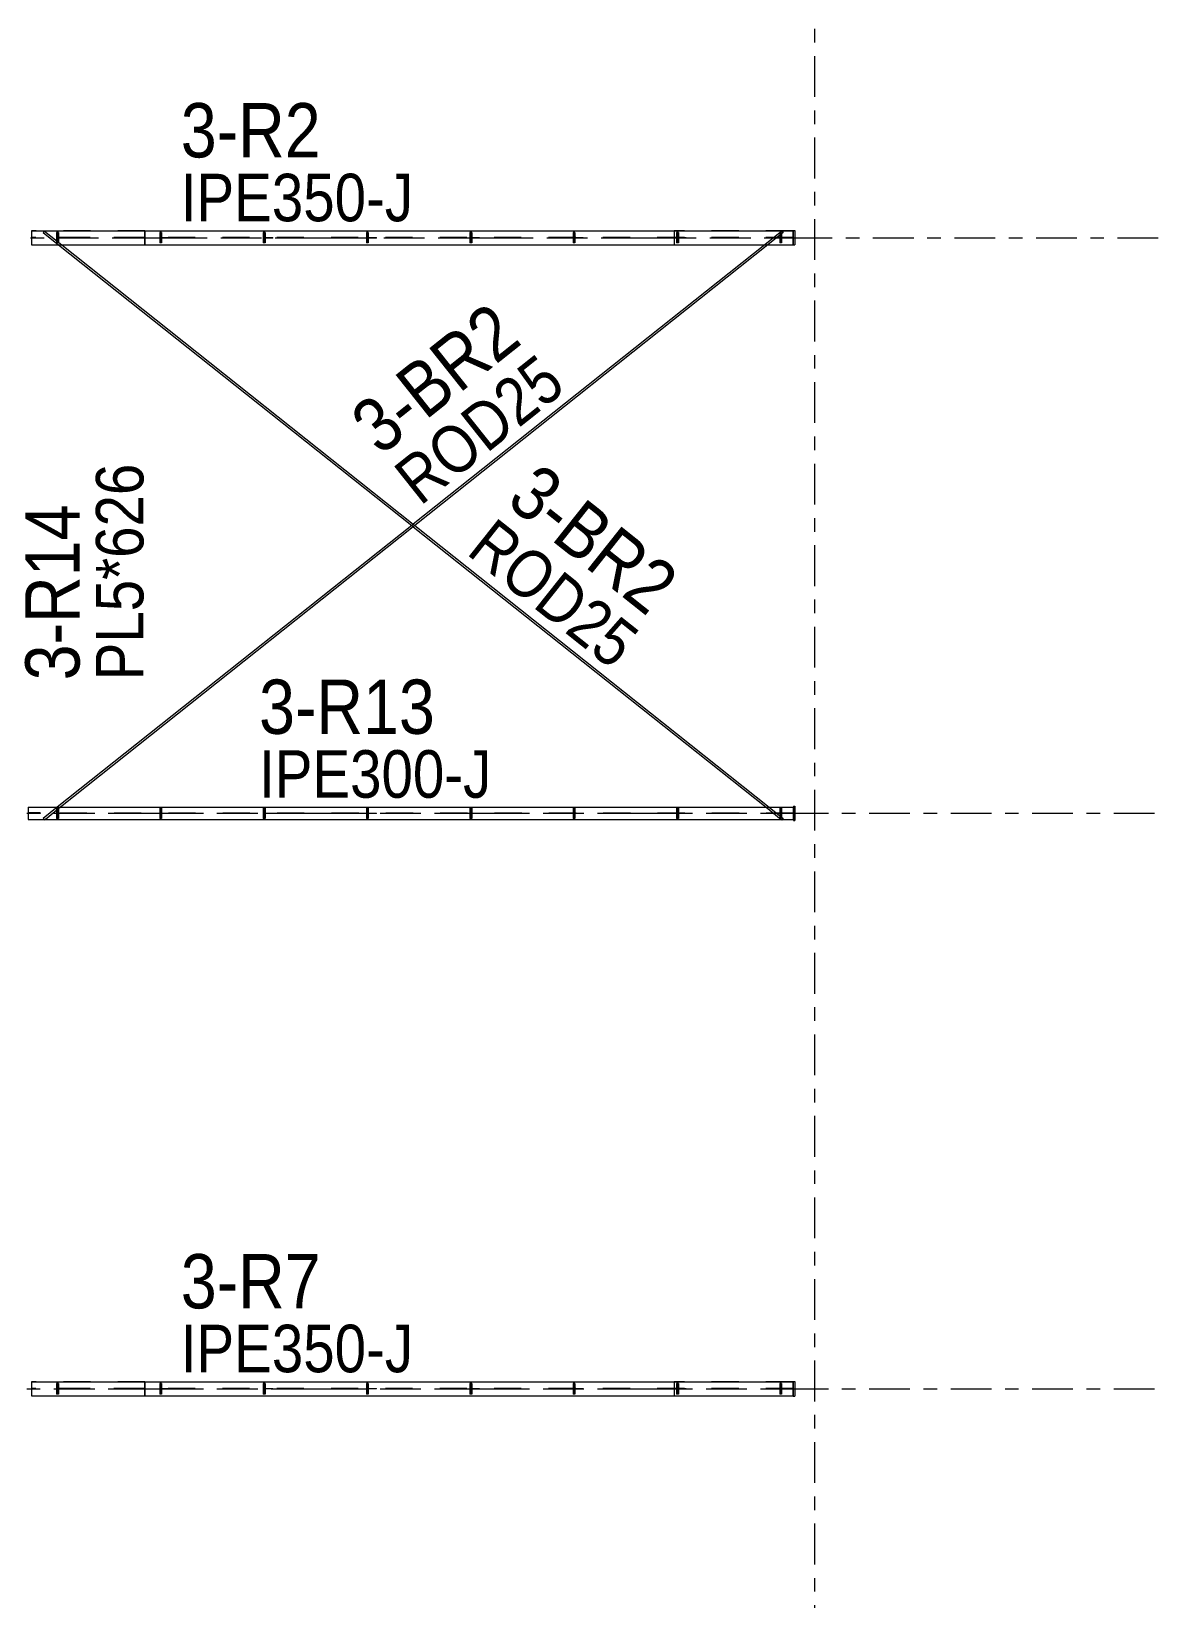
# Model space of a CAD drawing. Header units: millimetres. Extents: x -183 to 639, y -32 to 542.
# Drawn here: x 1.2 to 84.8, y 154.4 to 269.7 of the extents above; entities that cross this region are included whole.
import ezdxf

# ---------------------------------------------------------------- set-up
doc = ezdxf.new("R2010")
doc.units = ezdxf.units.MM
for name, pattern in [('XKITLINE00', [0]), ('XKITLINE02', [4, 2, -2]), ('XKITLINE03', [6, 3, -1, 1, -1])]:
    doc.linetypes.add(name, pattern=pattern)
for name, color, linetype, lineweight in [('Part', 2, 'Continuous', 0), ('PartMark', 7, 'Continuous', 0), ('S-grid', 1, 'Continuous', 0)]:
    doc.layers.add(name, color=color, linetype=linetype, lineweight=lineweight)
doc.styles.add('ARIAL', font='ARIAL.TTF')

# ---------------------------------------------------------------- blocks, each defined once
blk = doc.blocks.new('*A4')
at = {"layer": 'S-grid', "color": 1, "linetype": 'XKITLINE03', "lineweight": 0}
for p, q in [((-51.18, 254.56), (-32.92, 254.56)), ((-32.92, 254.56), (-32.9, 254.56)), ((-32.9, 254.56), (84.79, 254.56))]:
    blk.add_line(p, q, dxfattribs=at)
at = {"layer": 'S-grid', "color": 3, "style": 'ARIAL', "width": 0.85}
blk.add_text('6', height=3, dxfattribs=at).set_placement((-56.9, 253.06))
blk = doc.blocks.new('*A6')
at = {"layer": 'S-grid', "color": 1, "linetype": 'XKITLINE03', "lineweight": 0}
blk.add_line((58.82, -17.07), (58.82, 527.65), dxfattribs=at)
blk = doc.blocks.new('*A13')
at = {"layer": 'Part', "color": 7, "linetype": 'XKITLINE02', "lineweight": 0}
for p, q in [((2.04, 254.95), (2.05, 254.97)), ((2.04, 254.94), (2.04, 254.95)), ((2.05, 254.95), (2.04, 254.94)), ((2.04, 254.94), (3.16, 254.04)), ((2.05, 254.97), (2.07, 255)), ((2.07, 254.97), (2.05, 254.95)), ((2.07, 255), (2.1, 255.03)), ((2.09, 255), (2.07, 254.97)), ((2.11, 255.03), (2.09, 255)), ((2.1, 255.03), (2.12, 255.05)), ((2.12, 255.05), (2.11, 255.03)), ((2.12, 255.05), (2.13, 255.05)), ((2.13, 255.05), (2.12, 255.05)), ((2.13, 255.05), (3.4, 254.04)), ((29.15, 233.38), (29.27, 233.29)), ((29.27, 233.48), (29.38, 233.38)), ((55.23, 212.65), (56.34, 211.76)), ((55.46, 212.65), (56.49, 211.83)), ((56.47, 211.8), (56.44, 211.77)), ((56.44, 211.77), (56.44, 211.76)), ((56.46, 211.77), (56.45, 211.76)), ((56.46, 211.77), (56.48, 211.8)), ((56.48, 211.82), (56.47, 211.8)), ((56.49, 211.83), (56.48, 211.82)), ((56.48, 211.8), (56.49, 211.82)), ((56.49, 211.82), (56.49, 211.83))]:
    blk.add_line(p, q, dxfattribs=at)
at = {"layer": 'Part', "color": 2, "linetype": 'XKITLINE00', "lineweight": 0}
for p, q in [((3.16, 254.04), (29.15, 233.38)), ((3.4, 254.04), (29.27, 233.48)), ((29.27, 233.29), (55.23, 212.65)), ((29.38, 233.38), (55.46, 212.65)), ((56.34, 211.76), (56.4, 211.71)), ((56.41, 211.72), (56.4, 211.71)), ((56.4, 211.71), (56.41, 211.72)), ((56.41, 211.72), (56.43, 211.74)), ((56.42, 211.74), (56.41, 211.72)), ((56.44, 211.76), (56.42, 211.74)), ((56.45, 211.76), (56.43, 211.74))]:
    blk.add_line(p, q, dxfattribs=at)
blk = doc.blocks.new('*A14')
at = {"layer": 'Part', "color": 7, "linetype": 'XKITLINE02', "lineweight": 0}
for p, q in [((56.4, 255.05), (55.13, 254.04)), ((56.49, 254.94), (55.37, 254.04)), ((56.41, 255.05), (56.4, 255.05)), ((56.4, 255.05), (56.41, 255.05)), ((56.43, 255.03), (56.41, 255.05)), ((56.41, 255.05), (56.42, 255.03)), ((56.42, 255.03), (56.44, 255)), ((56.46, 255), (56.43, 255.03)), ((56.44, 255), (56.47, 254.97)), ((56.48, 254.97), (56.46, 255)), ((56.47, 254.97), (56.48, 254.95)), ((56.49, 254.95), (56.48, 254.97)), ((56.48, 254.95), (56.49, 254.94)), ((56.49, 254.94), (56.49, 254.95)), ((29.27, 233.48), (29.15, 233.38)), ((29.38, 233.38), (29.27, 233.29)), ((3.07, 212.65), (2.04, 211.83)), ((3.31, 212.65), (2.2, 211.76)), ((2.04, 211.82), (2.04, 211.83)), ((2.04, 211.83), (2.05, 211.82)), ((2.05, 211.8), (2.04, 211.82)), ((2.05, 211.82), (2.07, 211.8)), ((2.07, 211.77), (2.05, 211.8)), ((2.07, 211.8), (2.09, 211.77)), ((2.07, 211.77), (2.08, 211.76)), ((2.09, 211.77), (2.11, 211.74)), ((2.11, 211.74), (2.12, 211.72)), ((2.12, 211.72), (2.13, 211.71))]:
    blk.add_line(p, q, dxfattribs=at)
at = {"layer": 'Part', "color": 2, "linetype": 'XKITLINE00', "lineweight": 0}
for p, q in [((55.13, 254.04), (29.27, 233.48)), ((55.37, 254.04), (29.38, 233.38)), ((29.15, 233.38), (3.07, 212.65)), ((29.27, 233.29), (3.31, 212.65)), ((2.08, 211.76), (2.1, 211.74)), ((2.12, 211.72), (2.1, 211.74)), ((2.13, 211.71), (2.12, 211.72)), ((2.2, 211.76), (2.13, 211.71))]:
    blk.add_line(p, q, dxfattribs=at)
blk = doc.blocks.new('*A67')
at = {"layer": 'S-grid', "color": 1, "linetype": 'XKITLINE03', "lineweight": 0}
blk.add_line((-51.18, 212.21), (84.79, 212.21), dxfattribs=at)
at = {"layer": 'S-grid', "color": 3, "style": 'ARIAL', "width": 0.85}
blk.add_text('7', height=3, dxfattribs=at).set_placement((-56.9, 210.71))
blk = doc.blocks.new('*A68')
at = {"layer": 'S-grid', "color": 1, "linetype": 'XKITLINE03', "lineweight": 0}
blk.add_line((-51.18, 169.85), (84.79, 169.85), dxfattribs=at)
at = {"layer": 'S-grid', "color": 3, "style": 'ARIAL', "width": 0.85}
blk.add_text('8', height=3, dxfattribs=at).set_placement((-56.9, 168.35))
blk = doc.blocks.new('*A83')
at = {"layer": 'Part', "color": 7, "linetype": 'XKITLINE02', "lineweight": 0}
for p, q in [((1.16, 170.37), (1.16, 169.34)), ((9.52, 170.37), (1.16, 170.37)), ((9.5, 169.87), (1.16, 169.87)), ((9.5, 169.83), (1.16, 169.83)), ((1.24, 169.83), (1.24, 169.87)), ((9.5, 170.37), (9.5, 169.34)), ((9.52, 169.34), (9.52, 170.37)), ((1.16, 169.34), (9.52, 169.34))]:
    blk.add_line(p, q, dxfattribs=at)
blk = doc.blocks.new('*A88')
at = {"layer": 'Part', "color": 2, "linetype": 'XKITLINE00', "lineweight": 0}
for p, q in [((18.36, 170.24), (18.22, 170.24)), ((18.22, 170.24), (18.22, 169.47)), ((18.25, 169.47), (18.25, 170.24)), ((18.36, 170.24), (18.36, 169.87)), ((18.36, 169.84), (18.36, 169.47)), ((18.36, 169.47), (18.22, 169.47))]:
    blk.add_line(p, q, dxfattribs=at)
at = {"layer": 'Part', "color": 7, "linetype": 'XKITLINE02', "lineweight": 0}
for p, q in [((18.33, 169.47), (18.33, 170.24)), ((18.36, 169.87), (18.36, 169.84))]:
    blk.add_line(p, q, dxfattribs=at)
blk = doc.blocks.new('*A89')
at = {"layer": 'Part', "color": 2, "linetype": 'XKITLINE00', "lineweight": 0}
for p, q in [((10.75, 170.24), (10.61, 170.24)), ((10.61, 170.24), (10.61, 169.47)), ((10.64, 169.47), (10.64, 170.24)), ((10.75, 170.24), (10.75, 169.87)), ((10.75, 169.84), (10.75, 169.47)), ((10.75, 169.47), (10.61, 169.47))]:
    blk.add_line(p, q, dxfattribs=at)
at = {"layer": 'Part', "color": 7, "linetype": 'XKITLINE02', "lineweight": 0}
for p, q in [((10.72, 169.47), (10.72, 170.24)), ((10.75, 169.87), (10.75, 169.84))]:
    blk.add_line(p, q, dxfattribs=at)
blk = doc.blocks.new('*A90')
at = {"layer": 'Part', "color": 2, "linetype": 'XKITLINE00', "lineweight": 0}
for p, q in [((10.69, 169.84), (10.69, 169.87)), ((10.69, 169.87), (11.34, 169.87)), ((11.34, 169.84), (10.69, 169.84)), ((11.34, 169.84), (11.34, 169.87))]:
    blk.add_line(p, q, dxfattribs=at)
at = {"layer": 'Part', "color": 7, "linetype": 'XKITLINE02', "lineweight": 0}
blk.add_line((10.75, 169.84), (10.75, 169.87), dxfattribs=at)
blk = doc.blocks.new('*A91')
at = {"layer": 'Part', "color": 2, "linetype": 'XKITLINE00', "lineweight": 0}
for p, q in [((18.3, 169.84), (18.3, 169.87)), ((18.3, 169.87), (18.94, 169.87)), ((18.94, 169.84), (18.3, 169.84)), ((18.94, 169.84), (18.94, 169.87))]:
    blk.add_line(p, q, dxfattribs=at)
at = {"layer": 'Part', "color": 7, "linetype": 'XKITLINE02', "lineweight": 0}
blk.add_line((18.36, 169.84), (18.36, 169.87), dxfattribs=at)
blk = doc.blocks.new('*A92')
at = {"layer": 'Part', "color": 2, "linetype": 'XKITLINE00', "lineweight": 0}
for p, q in [((3.15, 170.24), (3.01, 170.24)), ((3.01, 170.24), (3.01, 169.47)), ((3.04, 169.47), (3.04, 170.24)), ((3.15, 170.24), (3.15, 169.87)), ((3.15, 169.84), (3.15, 169.47)), ((3.15, 169.47), (3.01, 169.47))]:
    blk.add_line(p, q, dxfattribs=at)
at = {"layer": 'Part', "color": 7, "linetype": 'XKITLINE02', "lineweight": 0}
for p, q in [((3.12, 169.47), (3.12, 170.24)), ((3.15, 169.87), (3.15, 169.84))]:
    blk.add_line(p, q, dxfattribs=at)
blk = doc.blocks.new('*A93')
at = {"layer": 'Part', "color": 2, "linetype": 'XKITLINE00', "lineweight": 0}
for p, q in [((3.09, 169.84), (3.09, 169.87)), ((3.09, 169.87), (3.73, 169.87)), ((3.73, 169.84), (3.09, 169.84)), ((3.73, 169.84), (3.73, 169.87))]:
    blk.add_line(p, q, dxfattribs=at)
at = {"layer": 'Part', "color": 7, "linetype": 'XKITLINE02', "lineweight": 0}
blk.add_line((3.15, 169.84), (3.15, 169.87), dxfattribs=at)
blk = doc.blocks.new('*A94')
at = {"layer": 'Part', "color": 2, "linetype": 'XKITLINE00', "lineweight": 0}
for p, q in [((41.17, 170.24), (41.03, 170.24)), ((41.03, 170.24), (41.03, 169.47)), ((41.06, 169.47), (41.06, 170.24)), ((41.17, 170.24), (41.17, 169.87)), ((41.17, 169.84), (41.17, 169.47)), ((41.17, 169.47), (41.03, 169.47))]:
    blk.add_line(p, q, dxfattribs=at)
at = {"layer": 'Part', "color": 7, "linetype": 'XKITLINE02', "lineweight": 0}
for p, q in [((41.14, 169.47), (41.14, 170.24)), ((41.17, 169.87), (41.17, 169.84))]:
    blk.add_line(p, q, dxfattribs=at)
blk = doc.blocks.new('*A95')
at = {"layer": 'Part', "color": 2, "linetype": 'XKITLINE00', "lineweight": 0}
for p, q in [((41.11, 169.84), (41.11, 169.87)), ((41.11, 169.87), (41.76, 169.87)), ((41.76, 169.84), (41.11, 169.84)), ((41.76, 169.84), (41.76, 169.87))]:
    blk.add_line(p, q, dxfattribs=at)
at = {"layer": 'Part', "color": 7, "linetype": 'XKITLINE02', "lineweight": 0}
blk.add_line((41.17, 169.84), (41.17, 169.87), dxfattribs=at)
blk = doc.blocks.new('*A96')
at = {"layer": 'Part', "color": 2, "linetype": 'XKITLINE00', "lineweight": 0}
for p, q in [((25.96, 170.24), (25.82, 170.24)), ((25.82, 170.24), (25.82, 169.47)), ((25.85, 169.47), (25.85, 170.24)), ((25.96, 170.24), (25.96, 169.87)), ((25.96, 169.84), (25.96, 169.47)), ((25.96, 169.47), (25.82, 169.47))]:
    blk.add_line(p, q, dxfattribs=at)
at = {"layer": 'Part', "color": 7, "linetype": 'XKITLINE02', "lineweight": 0}
for p, q in [((25.93, 169.47), (25.93, 170.24)), ((25.96, 169.87), (25.96, 169.84))]:
    blk.add_line(p, q, dxfattribs=at)
blk = doc.blocks.new('*A97')
at = {"layer": 'Part', "color": 2, "linetype": 'XKITLINE00', "lineweight": 0}
for p, q in [((25.9, 169.84), (25.9, 169.87)), ((25.9, 169.87), (26.55, 169.87)), ((26.55, 169.84), (25.9, 169.84)), ((26.55, 169.84), (26.55, 169.87))]:
    blk.add_line(p, q, dxfattribs=at)
at = {"layer": 'Part', "color": 7, "linetype": 'XKITLINE02', "lineweight": 0}
blk.add_line((25.96, 169.84), (25.96, 169.87), dxfattribs=at)
blk = doc.blocks.new('*A98')
at = {"layer": 'Part', "color": 2, "linetype": 'XKITLINE00', "lineweight": 0}
for p, q in [((33.57, 170.24), (33.43, 170.24)), ((33.43, 170.24), (33.43, 169.47)), ((33.46, 169.47), (33.46, 170.24)), ((33.57, 170.24), (33.57, 169.87)), ((33.57, 169.84), (33.57, 169.47)), ((33.57, 169.47), (33.43, 169.47))]:
    blk.add_line(p, q, dxfattribs=at)
at = {"layer": 'Part', "color": 7, "linetype": 'XKITLINE02', "lineweight": 0}
for p, q in [((33.54, 169.47), (33.54, 170.24)), ((33.57, 169.87), (33.57, 169.84))]:
    blk.add_line(p, q, dxfattribs=at)
blk = doc.blocks.new('*A99')
at = {"layer": 'Part', "color": 2, "linetype": 'XKITLINE00', "lineweight": 0}
for p, q in [((33.51, 169.84), (33.51, 169.87)), ((33.51, 169.87), (34.15, 169.87)), ((34.15, 169.84), (33.51, 169.84)), ((34.15, 169.84), (34.15, 169.87))]:
    blk.add_line(p, q, dxfattribs=at)
at = {"layer": 'Part', "color": 7, "linetype": 'XKITLINE02', "lineweight": 0}
blk.add_line((33.57, 169.84), (33.57, 169.87), dxfattribs=at)
blk = doc.blocks.new('*A100')
at = {"layer": 'Part', "color": 2, "linetype": 'XKITLINE00', "lineweight": 0}
for p, q in [((56.38, 170.24), (56.24, 170.24)), ((56.24, 170.24), (56.24, 169.47)), ((56.27, 169.47), (56.27, 170.24)), ((56.38, 170.24), (56.38, 169.87)), ((56.38, 169.84), (56.38, 169.47)), ((56.38, 169.47), (56.24, 169.47))]:
    blk.add_line(p, q, dxfattribs=at)
at = {"layer": 'Part', "color": 7, "linetype": 'XKITLINE02', "lineweight": 0}
for p, q in [((56.35, 169.47), (56.35, 170.24)), ((56.38, 169.87), (56.38, 169.84))]:
    blk.add_line(p, q, dxfattribs=at)
blk = doc.blocks.new('*A101')
at = {"layer": 'Part', "color": 2, "linetype": 'XKITLINE00', "lineweight": 0}
for p, q in [((56.32, 169.84), (56.32, 169.87)), ((56.32, 169.87), (56.97, 169.87)), ((56.97, 169.84), (56.32, 169.84)), ((56.97, 169.84), (56.97, 169.87))]:
    blk.add_line(p, q, dxfattribs=at)
at = {"layer": 'Part', "color": 7, "linetype": 'XKITLINE02', "lineweight": 0}
blk.add_line((56.38, 169.84), (56.38, 169.87), dxfattribs=at)
blk = doc.blocks.new('*A102')
at = {"layer": 'Part', "color": 2, "linetype": 'XKITLINE00', "lineweight": 0}
for p, q in [((48.78, 170.24), (48.64, 170.24)), ((48.64, 170.24), (48.64, 169.47)), ((48.67, 169.47), (48.67, 170.24)), ((48.78, 170.24), (48.78, 169.87)), ((48.78, 169.84), (48.78, 169.47)), ((48.78, 169.47), (48.64, 169.47))]:
    blk.add_line(p, q, dxfattribs=at)
at = {"layer": 'Part', "color": 7, "linetype": 'XKITLINE02', "lineweight": 0}
for p, q in [((48.75, 169.47), (48.75, 170.24)), ((48.78, 169.87), (48.78, 169.84))]:
    blk.add_line(p, q, dxfattribs=at)
blk = doc.blocks.new('*A103')
at = {"layer": 'Part', "color": 2, "linetype": 'XKITLINE00', "lineweight": 0}
for p, q in [((48.72, 169.84), (48.72, 169.87)), ((48.72, 169.87), (49.36, 169.87)), ((49.36, 169.84), (48.72, 169.84)), ((49.36, 169.84), (49.36, 169.87))]:
    blk.add_line(p, q, dxfattribs=at)
at = {"layer": 'Part', "color": 7, "linetype": 'XKITLINE02', "lineweight": 0}
blk.add_line((48.78, 169.84), (48.78, 169.87), dxfattribs=at)
blk = doc.blocks.new('*A104')
at = {"layer": 'Part', "color": 7, "linetype": 'XKITLINE02', "lineweight": 0}
for p, q in [((57.22, 170.37), (48.46, 170.37)), ((48.46, 170.37), (48.46, 169.34)), ((48.47, 170.37), (48.47, 169.34)), ((57.22, 169.87), (48.47, 169.87)), ((57.22, 169.83), (48.47, 169.83)), ((57.14, 169.83), (57.14, 169.87)), ((57.22, 169.34), (57.22, 170.37)), ((48.46, 169.34), (57.22, 169.34))]:
    blk.add_line(p, q, dxfattribs=at)
blk = doc.blocks.new('*A105')
at = {"layer": 'Part', "color": 2, "linetype": 'XKITLINE00', "lineweight": 0}
for p, q in [((57.22, 170.38), (57.22, 169.32)), ((57.22, 170.38), (57.34, 170.38)), ((57.34, 170.38), (57.34, 169.32)), ((57.22, 169.32), (57.34, 169.32))]:
    blk.add_line(p, q, dxfattribs=at)
blk = doc.blocks.new('*A106')
at = {"layer": 'Part', "color": 2, "linetype": 'XKITLINE00', "lineweight": 0}
for p, q in [((0.92, 212.65), (57.25, 212.65)), ((0.92, 211.76), (57.25, 211.76))]:
    blk.add_line(p, q, dxfattribs=at)
at = {"layer": 'Part', "color": 7, "linetype": 'XKITLINE02', "lineweight": 0}
for p, q in [((0.92, 212.65), (0.92, 211.76)), ((57.25, 212.22), (0.92, 212.22)), ((57.25, 211.76), (57.25, 212.65)), ((57.25, 212.19), (0.92, 212.19))]:
    blk.add_line(p, q, dxfattribs=at)
blk = doc.blocks.new('*A111')
at = {"layer": 'Part', "color": 7, "linetype": 'XKITLINE02', "lineweight": 0}
for p, q in [((0.92, 212.18), (0.92, 212.23)), ((0.92, 212.23), (1.76, 212.23)), ((1.01, 212.18), (1.01, 212.23)), ((1.04, 212.18), (1.04, 212.23)), ((1.74, 212.23), (1.74, 212.18)), ((1.76, 212.18), (1.76, 212.23)), ((1.76, 212.18), (0.92, 212.18))]:
    blk.add_line(p, q, dxfattribs=at)
blk = doc.blocks.new('*A114')
at = {"layer": 'Part', "color": 2, "linetype": 'XKITLINE00', "lineweight": 0}
for p, q in [((0.92, 212.18), (0.92, 212.23)), ((1.8, 212.23), (0.92, 212.23)), ((0.99, 212.23), (0.99, 212.18)), ((1.8, 212.23), (1.8, 212.23)), ((1.8, 212.23), (1.8, 212.18)), ((1.8, 212.18), (1.8, 212.23)), ((1.8, 212.18), (0.92, 212.18)), ((1.8, 212.18), (1.8, 212.18))]:
    blk.add_line(p, q, dxfattribs=at)
at = {"layer": 'Part', "color": 7, "linetype": 'XKITLINE02', "lineweight": 0}
blk.add_line((1.01, 212.18), (1.01, 212.23), dxfattribs=at)
blk = doc.blocks.new('*A116')
at = {"layer": 'Part', "color": 2, "linetype": 'XKITLINE00', "lineweight": 0}
for p, q in [((18.3, 212.19), (18.3, 212.22)), ((18.3, 212.22), (18.94, 212.22)), ((18.94, 212.19), (18.3, 212.19)), ((18.94, 212.19), (18.94, 212.22))]:
    blk.add_line(p, q, dxfattribs=at)
at = {"layer": 'Part', "color": 7, "linetype": 'XKITLINE02', "lineweight": 0}
blk.add_line((18.36, 212.19), (18.36, 212.22), dxfattribs=at)
blk = doc.blocks.new('*A117')
at = {"layer": 'Part', "color": 2, "linetype": 'XKITLINE00', "lineweight": 0}
for p, q in [((10.69, 212.19), (10.69, 212.22)), ((10.69, 212.22), (11.34, 212.22)), ((11.34, 212.19), (10.69, 212.19)), ((11.34, 212.19), (11.34, 212.22))]:
    blk.add_line(p, q, dxfattribs=at)
at = {"layer": 'Part', "color": 7, "linetype": 'XKITLINE02', "lineweight": 0}
blk.add_line((10.75, 212.19), (10.75, 212.22), dxfattribs=at)
blk = doc.blocks.new('*A118')
at = {"layer": 'Part', "color": 2, "linetype": 'XKITLINE00', "lineweight": 0}
for p, q in [((18.36, 212.59), (18.22, 212.59)), ((18.22, 212.59), (18.22, 211.82)), ((18.25, 211.82), (18.25, 212.59)), ((18.36, 212.59), (18.36, 212.22)), ((18.36, 211.82), (18.22, 211.82)), ((18.36, 212.19), (18.36, 211.82))]:
    blk.add_line(p, q, dxfattribs=at)
at = {"layer": 'Part', "color": 7, "linetype": 'XKITLINE02', "lineweight": 0}
for p, q in [((18.33, 211.82), (18.33, 212.59)), ((18.36, 212.22), (18.36, 212.19))]:
    blk.add_line(p, q, dxfattribs=at)
blk = doc.blocks.new('*A119')
at = {"layer": 'Part', "color": 2, "linetype": 'XKITLINE00', "lineweight": 0}
for p, q in [((10.75, 212.59), (10.61, 212.59)), ((10.61, 212.59), (10.61, 211.82)), ((10.64, 211.82), (10.64, 212.59)), ((10.75, 212.59), (10.75, 212.22)), ((10.75, 211.82), (10.61, 211.82)), ((10.75, 212.19), (10.75, 211.82))]:
    blk.add_line(p, q, dxfattribs=at)
at = {"layer": 'Part', "color": 7, "linetype": 'XKITLINE02', "lineweight": 0}
for p, q in [((10.72, 211.82), (10.72, 212.59)), ((10.75, 212.22), (10.75, 212.19))]:
    blk.add_line(p, q, dxfattribs=at)
blk = doc.blocks.new('*A120')
at = {"layer": 'Part', "color": 2, "linetype": 'XKITLINE00', "lineweight": 0}
for p, q in [((3.15, 212.59), (3.01, 212.59)), ((3.01, 212.59), (3.01, 211.82)), ((3.04, 211.82), (3.04, 212.59)), ((3.15, 212.59), (3.15, 212.22)), ((3.15, 211.82), (3.01, 211.82)), ((3.15, 212.19), (3.15, 211.82))]:
    blk.add_line(p, q, dxfattribs=at)
at = {"layer": 'Part', "color": 7, "linetype": 'XKITLINE02', "lineweight": 0}
for p, q in [((3.12, 211.82), (3.12, 212.59)), ((3.15, 212.22), (3.15, 212.19))]:
    blk.add_line(p, q, dxfattribs=at)
blk = doc.blocks.new('*A121')
at = {"layer": 'Part', "color": 2, "linetype": 'XKITLINE00', "lineweight": 0}
for p, q in [((3.09, 212.19), (3.09, 212.22)), ((3.09, 212.22), (3.73, 212.22)), ((3.73, 212.19), (3.09, 212.19)), ((3.73, 212.19), (3.73, 212.22))]:
    blk.add_line(p, q, dxfattribs=at)
at = {"layer": 'Part', "color": 7, "linetype": 'XKITLINE02', "lineweight": 0}
blk.add_line((3.15, 212.19), (3.15, 212.22), dxfattribs=at)
blk = doc.blocks.new('*A122')
at = {"layer": 'Part', "color": 2, "linetype": 'XKITLINE00', "lineweight": 0}
for p, q in [((41.17, 212.59), (41.03, 212.59)), ((41.03, 212.59), (41.03, 211.82)), ((41.06, 211.82), (41.06, 212.59)), ((41.17, 212.59), (41.17, 212.22)), ((41.17, 211.82), (41.03, 211.82)), ((41.17, 212.19), (41.17, 211.82))]:
    blk.add_line(p, q, dxfattribs=at)
at = {"layer": 'Part', "color": 7, "linetype": 'XKITLINE02', "lineweight": 0}
for p, q in [((41.14, 211.82), (41.14, 212.59)), ((41.17, 212.22), (41.17, 212.19))]:
    blk.add_line(p, q, dxfattribs=at)
blk = doc.blocks.new('*A123')
at = {"layer": 'Part', "color": 2, "linetype": 'XKITLINE00', "lineweight": 0}
for p, q in [((41.11, 212.19), (41.11, 212.22)), ((41.11, 212.22), (41.76, 212.22)), ((41.76, 212.19), (41.11, 212.19)), ((41.76, 212.19), (41.76, 212.22))]:
    blk.add_line(p, q, dxfattribs=at)
at = {"layer": 'Part', "color": 7, "linetype": 'XKITLINE02', "lineweight": 0}
blk.add_line((41.17, 212.19), (41.17, 212.22), dxfattribs=at)
blk = doc.blocks.new('*A124')
at = {"layer": 'Part', "color": 2, "linetype": 'XKITLINE00', "lineweight": 0}
for p, q in [((25.96, 212.59), (25.82, 212.59)), ((25.82, 212.59), (25.82, 211.82)), ((25.85, 211.82), (25.85, 212.59)), ((25.96, 212.59), (25.96, 212.22)), ((25.96, 211.82), (25.82, 211.82)), ((25.96, 212.19), (25.96, 211.82))]:
    blk.add_line(p, q, dxfattribs=at)
at = {"layer": 'Part', "color": 7, "linetype": 'XKITLINE02', "lineweight": 0}
for p, q in [((25.93, 211.82), (25.93, 212.59)), ((25.96, 212.22), (25.96, 212.19))]:
    blk.add_line(p, q, dxfattribs=at)
blk = doc.blocks.new('*A125')
at = {"layer": 'Part', "color": 2, "linetype": 'XKITLINE00', "lineweight": 0}
for p, q in [((25.9, 212.19), (25.9, 212.22)), ((25.9, 212.22), (26.55, 212.22)), ((26.55, 212.19), (25.9, 212.19)), ((26.55, 212.19), (26.55, 212.22))]:
    blk.add_line(p, q, dxfattribs=at)
at = {"layer": 'Part', "color": 7, "linetype": 'XKITLINE02', "lineweight": 0}
blk.add_line((25.96, 212.19), (25.96, 212.22), dxfattribs=at)
blk = doc.blocks.new('*A126')
at = {"layer": 'Part', "color": 2, "linetype": 'XKITLINE00', "lineweight": 0}
for p, q in [((33.57, 212.59), (33.43, 212.59)), ((33.43, 212.59), (33.43, 211.82)), ((33.46, 211.82), (33.46, 212.59)), ((33.57, 212.59), (33.57, 212.22)), ((33.57, 211.82), (33.43, 211.82)), ((33.57, 212.19), (33.57, 211.82))]:
    blk.add_line(p, q, dxfattribs=at)
at = {"layer": 'Part', "color": 7, "linetype": 'XKITLINE02', "lineweight": 0}
for p, q in [((33.54, 211.82), (33.54, 212.59)), ((33.57, 212.22), (33.57, 212.19))]:
    blk.add_line(p, q, dxfattribs=at)
blk = doc.blocks.new('*A127')
at = {"layer": 'Part', "color": 2, "linetype": 'XKITLINE00', "lineweight": 0}
for p, q in [((33.51, 212.19), (33.51, 212.22)), ((33.51, 212.22), (34.15, 212.22)), ((34.15, 212.19), (33.51, 212.19)), ((34.15, 212.19), (34.15, 212.22))]:
    blk.add_line(p, q, dxfattribs=at)
at = {"layer": 'Part', "color": 7, "linetype": 'XKITLINE02', "lineweight": 0}
blk.add_line((33.57, 212.19), (33.57, 212.22), dxfattribs=at)
blk = doc.blocks.new('*A128')
at = {"layer": 'Part', "color": 2, "linetype": 'XKITLINE00', "lineweight": 0}
for p, q in [((57.25, 212.74), (57.25, 211.68)), ((57.25, 212.74), (57.34, 212.74)), ((57.34, 212.74), (57.34, 211.68)), ((57.25, 211.68), (57.34, 211.68))]:
    blk.add_line(p, q, dxfattribs=at)
blk = doc.blocks.new('*A129')
at = {"layer": 'Part', "color": 2, "linetype": 'XKITLINE00', "lineweight": 0}
for p, q in [((48.72, 212.19), (48.72, 212.22)), ((48.72, 212.22), (49.36, 212.22)), ((49.36, 212.19), (48.72, 212.19)), ((49.36, 212.19), (49.36, 212.22))]:
    blk.add_line(p, q, dxfattribs=at)
at = {"layer": 'Part', "color": 7, "linetype": 'XKITLINE02', "lineweight": 0}
blk.add_line((48.78, 212.19), (48.78, 212.22), dxfattribs=at)
blk = doc.blocks.new('*A130')
at = {"layer": 'Part', "color": 2, "linetype": 'XKITLINE00', "lineweight": 0}
for p, q in [((48.78, 212.59), (48.64, 212.59)), ((48.64, 212.59), (48.64, 211.82)), ((48.67, 211.82), (48.67, 212.59)), ((48.78, 212.59), (48.78, 212.22)), ((48.78, 211.82), (48.64, 211.82)), ((48.78, 212.19), (48.78, 211.82))]:
    blk.add_line(p, q, dxfattribs=at)
at = {"layer": 'Part', "color": 7, "linetype": 'XKITLINE02', "lineweight": 0}
for p, q in [((48.75, 211.82), (48.75, 212.59)), ((48.78, 212.22), (48.78, 212.19))]:
    blk.add_line(p, q, dxfattribs=at)
blk = doc.blocks.new('*A131')
at = {"layer": 'Part', "color": 2, "linetype": 'XKITLINE00', "lineweight": 0}
for p, q in [((56.32, 212.19), (56.32, 212.22)), ((56.32, 212.22), (56.97, 212.22)), ((56.97, 212.19), (56.32, 212.19)), ((56.97, 212.19), (56.97, 212.22))]:
    blk.add_line(p, q, dxfattribs=at)
at = {"layer": 'Part', "color": 7, "linetype": 'XKITLINE02', "lineweight": 0}
blk.add_line((56.38, 212.19), (56.38, 212.22), dxfattribs=at)
blk = doc.blocks.new('*A132')
at = {"layer": 'Part', "color": 2, "linetype": 'XKITLINE00', "lineweight": 0}
for p, q in [((56.38, 212.59), (56.24, 212.59)), ((56.24, 212.59), (56.24, 211.82)), ((56.27, 211.82), (56.27, 212.59)), ((56.38, 212.59), (56.38, 212.22)), ((56.38, 211.82), (56.24, 211.82)), ((56.38, 212.19), (56.38, 211.82))]:
    blk.add_line(p, q, dxfattribs=at)
at = {"layer": 'Part', "color": 7, "linetype": 'XKITLINE02', "lineweight": 0}
for p, q in [((56.35, 211.82), (56.35, 212.59)), ((56.38, 212.22), (56.38, 212.19))]:
    blk.add_line(p, q, dxfattribs=at)
blk = doc.blocks.new('*A331')
at = {"layer": 'Part', "color": 2, "linetype": 'XKITLINE00', "lineweight": 0}
for p, q in [((1.16, 170.37), (57.22, 170.37)), ((1.16, 169.34), (57.22, 169.34))]:
    blk.add_line(p, q, dxfattribs=at)
at = {"layer": 'Part', "color": 7, "linetype": 'XKITLINE02', "lineweight": 0}
for p, q in [((1.16, 170.37), (1.16, 169.34)), ((57.22, 169.87), (1.16, 169.87)), ((57.22, 169.83), (1.16, 169.83)), ((57.22, 169.34), (57.22, 170.37))]:
    blk.add_line(p, q, dxfattribs=at)
blk = doc.blocks.new('*A490')
at = {"layer": 'Part', "color": 2, "linetype": 'XKITLINE00', "lineweight": 0}
for p, q in [((1.16, 255.07), (57.22, 255.07)), ((1.16, 254.04), (57.22, 254.04))]:
    blk.add_line(p, q, dxfattribs=at)
at = {"layer": 'Part', "color": 7, "linetype": 'XKITLINE02', "lineweight": 0}
for p, q in [((1.16, 255.07), (1.16, 254.04)), ((57.22, 254.04), (57.22, 255.07)), ((57.22, 254.58), (1.16, 254.58)), ((57.22, 254.54), (1.16, 254.54))]:
    blk.add_line(p, q, dxfattribs=at)
blk = doc.blocks.new('*A491')
at = {"layer": 'Part', "color": 7, "linetype": 'XKITLINE02', "lineweight": 0}
for p, q in [((1.16, 255.07), (1.16, 254.04)), ((9.52, 255.07), (1.16, 255.07)), ((9.5, 255.07), (9.5, 254.04)), ((9.52, 254.04), (9.52, 255.07)), ((9.5, 254.58), (1.16, 254.58)), ((9.5, 254.54), (1.16, 254.54)), ((1.16, 254.04), (9.52, 254.04)), ((1.24, 254.54), (1.24, 254.58))]:
    blk.add_line(p, q, dxfattribs=at)
blk = doc.blocks.new('*A593')
at = {"layer": 'Part', "color": 2, "linetype": 'XKITLINE00', "lineweight": 0}
for p, q in [((3.15, 254.94), (3.01, 254.94)), ((3.01, 254.94), (3.01, 254.18)), ((3.04, 254.18), (3.04, 254.94)), ((3.15, 254.94), (3.15, 254.57)), ((3.15, 254.18), (3.01, 254.18)), ((3.15, 254.54), (3.15, 254.18))]:
    blk.add_line(p, q, dxfattribs=at)
at = {"layer": 'Part', "color": 7, "linetype": 'XKITLINE02', "lineweight": 0}
for p, q in [((3.12, 254.18), (3.12, 254.94)), ((3.15, 254.57), (3.15, 254.54))]:
    blk.add_line(p, q, dxfattribs=at)
blk = doc.blocks.new('*A594')
at = {"layer": 'Part', "color": 2, "linetype": 'XKITLINE00', "lineweight": 0}
for p, q in [((3.09, 254.54), (3.09, 254.57)), ((3.09, 254.57), (3.73, 254.57)), ((3.73, 254.54), (3.09, 254.54)), ((3.73, 254.54), (3.73, 254.57))]:
    blk.add_line(p, q, dxfattribs=at)
at = {"layer": 'Part', "color": 7, "linetype": 'XKITLINE02', "lineweight": 0}
blk.add_line((3.15, 254.54), (3.15, 254.57), dxfattribs=at)
blk = doc.blocks.new('*A680')
at = {"layer": 'Part', "color": 2, "linetype": 'XKITLINE00', "lineweight": 0}
for p, q in [((18.36, 254.94), (18.22, 254.94)), ((18.22, 254.94), (18.22, 254.18)), ((18.25, 254.18), (18.25, 254.94)), ((18.36, 254.94), (18.36, 254.57)), ((18.36, 254.18), (18.22, 254.18)), ((18.36, 254.54), (18.36, 254.18))]:
    blk.add_line(p, q, dxfattribs=at)
at = {"layer": 'Part', "color": 7, "linetype": 'XKITLINE02', "lineweight": 0}
for p, q in [((18.33, 254.18), (18.33, 254.94)), ((18.36, 254.57), (18.36, 254.54))]:
    blk.add_line(p, q, dxfattribs=at)
blk = doc.blocks.new('*A681')
at = {"layer": 'Part', "color": 2, "linetype": 'XKITLINE00', "lineweight": 0}
for p, q in [((10.69, 254.54), (10.69, 254.57)), ((10.69, 254.57), (11.34, 254.57)), ((11.34, 254.54), (10.69, 254.54)), ((11.34, 254.54), (11.34, 254.57))]:
    blk.add_line(p, q, dxfattribs=at)
at = {"layer": 'Part', "color": 7, "linetype": 'XKITLINE02', "lineweight": 0}
blk.add_line((10.75, 254.54), (10.75, 254.57), dxfattribs=at)
blk = doc.blocks.new('*A682')
at = {"layer": 'Part', "color": 2, "linetype": 'XKITLINE00', "lineweight": 0}
for p, q in [((18.3, 254.54), (18.3, 254.57)), ((18.3, 254.57), (18.94, 254.57)), ((18.94, 254.54), (18.3, 254.54)), ((18.94, 254.54), (18.94, 254.57))]:
    blk.add_line(p, q, dxfattribs=at)
at = {"layer": 'Part', "color": 7, "linetype": 'XKITLINE02', "lineweight": 0}
blk.add_line((18.36, 254.54), (18.36, 254.57), dxfattribs=at)
blk = doc.blocks.new('*A683')
at = {"layer": 'Part', "color": 2, "linetype": 'XKITLINE00', "lineweight": 0}
for p, q in [((10.75, 254.94), (10.61, 254.94)), ((10.61, 254.94), (10.61, 254.18)), ((10.64, 254.18), (10.64, 254.94)), ((10.75, 254.94), (10.75, 254.57)), ((10.75, 254.18), (10.61, 254.18)), ((10.75, 254.54), (10.75, 254.18))]:
    blk.add_line(p, q, dxfattribs=at)
at = {"layer": 'Part', "color": 7, "linetype": 'XKITLINE02', "lineweight": 0}
for p, q in [((10.72, 254.18), (10.72, 254.94)), ((10.75, 254.57), (10.75, 254.54))]:
    blk.add_line(p, q, dxfattribs=at)
blk = doc.blocks.new('*A684')
at = {"layer": 'Part', "color": 2, "linetype": 'XKITLINE00', "lineweight": 0}
for p, q in [((41.17, 254.94), (41.03, 254.94)), ((41.03, 254.94), (41.03, 254.18)), ((41.06, 254.18), (41.06, 254.94)), ((41.17, 254.94), (41.17, 254.57)), ((41.17, 254.18), (41.03, 254.18)), ((41.17, 254.54), (41.17, 254.18))]:
    blk.add_line(p, q, dxfattribs=at)
at = {"layer": 'Part', "color": 7, "linetype": 'XKITLINE02', "lineweight": 0}
for p, q in [((41.14, 254.18), (41.14, 254.94)), ((41.17, 254.57), (41.17, 254.54))]:
    blk.add_line(p, q, dxfattribs=at)
blk = doc.blocks.new('*A685')
at = {"layer": 'Part', "color": 2, "linetype": 'XKITLINE00', "lineweight": 0}
for p, q in [((41.11, 254.54), (41.11, 254.57)), ((41.11, 254.57), (41.76, 254.57)), ((41.76, 254.54), (41.11, 254.54)), ((41.76, 254.54), (41.76, 254.57))]:
    blk.add_line(p, q, dxfattribs=at)
at = {"layer": 'Part', "color": 7, "linetype": 'XKITLINE02', "lineweight": 0}
blk.add_line((41.17, 254.54), (41.17, 254.57), dxfattribs=at)
blk = doc.blocks.new('*A686')
at = {"layer": 'Part', "color": 2, "linetype": 'XKITLINE00', "lineweight": 0}
for p, q in [((25.96, 254.94), (25.82, 254.94)), ((25.82, 254.94), (25.82, 254.18)), ((25.85, 254.18), (25.85, 254.94)), ((25.96, 254.94), (25.96, 254.57)), ((25.96, 254.18), (25.82, 254.18)), ((25.96, 254.54), (25.96, 254.18))]:
    blk.add_line(p, q, dxfattribs=at)
at = {"layer": 'Part', "color": 7, "linetype": 'XKITLINE02', "lineweight": 0}
for p, q in [((25.93, 254.18), (25.93, 254.94)), ((25.96, 254.57), (25.96, 254.54))]:
    blk.add_line(p, q, dxfattribs=at)
blk = doc.blocks.new('*A687')
at = {"layer": 'Part', "color": 2, "linetype": 'XKITLINE00', "lineweight": 0}
for p, q in [((25.9, 254.54), (25.9, 254.57)), ((25.9, 254.57), (26.55, 254.57)), ((26.55, 254.54), (25.9, 254.54)), ((26.55, 254.54), (26.55, 254.57))]:
    blk.add_line(p, q, dxfattribs=at)
at = {"layer": 'Part', "color": 7, "linetype": 'XKITLINE02', "lineweight": 0}
blk.add_line((25.96, 254.54), (25.96, 254.57), dxfattribs=at)
blk = doc.blocks.new('*A688')
at = {"layer": 'Part', "color": 2, "linetype": 'XKITLINE00', "lineweight": 0}
for p, q in [((33.57, 254.94), (33.43, 254.94)), ((33.43, 254.94), (33.43, 254.18)), ((33.46, 254.18), (33.46, 254.94)), ((33.57, 254.94), (33.57, 254.57)), ((33.57, 254.18), (33.43, 254.18)), ((33.57, 254.54), (33.57, 254.18))]:
    blk.add_line(p, q, dxfattribs=at)
at = {"layer": 'Part', "color": 7, "linetype": 'XKITLINE02', "lineweight": 0}
for p, q in [((33.54, 254.18), (33.54, 254.94)), ((33.57, 254.57), (33.57, 254.54))]:
    blk.add_line(p, q, dxfattribs=at)
blk = doc.blocks.new('*A689')
at = {"layer": 'Part', "color": 2, "linetype": 'XKITLINE00', "lineweight": 0}
for p, q in [((33.51, 254.54), (33.51, 254.57)), ((33.51, 254.57), (34.15, 254.57)), ((34.15, 254.54), (33.51, 254.54)), ((34.15, 254.54), (34.15, 254.57))]:
    blk.add_line(p, q, dxfattribs=at)
at = {"layer": 'Part', "color": 7, "linetype": 'XKITLINE02', "lineweight": 0}
blk.add_line((33.57, 254.54), (33.57, 254.57), dxfattribs=at)
blk = doc.blocks.new('*A690')
at = {"layer": 'Part', "color": 7, "linetype": 'XKITLINE02', "lineweight": 0}
for p, q in [((57.22, 255.07), (48.46, 255.07)), ((48.46, 255.07), (48.46, 254.04)), ((48.47, 255.07), (48.47, 254.04)), ((57.22, 254.04), (57.22, 255.07)), ((48.46, 254.04), (57.22, 254.04)), ((57.22, 254.58), (48.47, 254.58)), ((57.22, 254.54), (48.47, 254.54)), ((57.14, 254.54), (57.14, 254.58))]:
    blk.add_line(p, q, dxfattribs=at)
blk = doc.blocks.new('*A691')
at = {"layer": 'Part', "color": 2, "linetype": 'XKITLINE00', "lineweight": 0}
for p, q in [((48.72, 254.54), (48.72, 254.57)), ((48.72, 254.57), (49.36, 254.57)), ((49.36, 254.54), (48.72, 254.54)), ((49.36, 254.54), (49.36, 254.57))]:
    blk.add_line(p, q, dxfattribs=at)
at = {"layer": 'Part', "color": 7, "linetype": 'XKITLINE02', "lineweight": 0}
blk.add_line((48.78, 254.54), (48.78, 254.57), dxfattribs=at)
blk = doc.blocks.new('*A692')
at = {"layer": 'Part', "color": 2, "linetype": 'XKITLINE00', "lineweight": 0}
for p, q in [((48.78, 254.94), (48.64, 254.94)), ((48.64, 254.94), (48.64, 254.18)), ((48.67, 254.18), (48.67, 254.94)), ((48.78, 254.94), (48.78, 254.57)), ((48.78, 254.18), (48.64, 254.18)), ((48.78, 254.54), (48.78, 254.18))]:
    blk.add_line(p, q, dxfattribs=at)
at = {"layer": 'Part', "color": 7, "linetype": 'XKITLINE02', "lineweight": 0}
for p, q in [((48.75, 254.18), (48.75, 254.94)), ((48.78, 254.57), (48.78, 254.54))]:
    blk.add_line(p, q, dxfattribs=at)
blk = doc.blocks.new('*A693')
at = {"layer": 'Part', "color": 2, "linetype": 'XKITLINE00', "lineweight": 0}
for p, q in [((56.32, 254.54), (56.32, 254.57)), ((56.32, 254.57), (56.97, 254.57)), ((56.97, 254.54), (56.32, 254.54)), ((56.97, 254.54), (56.97, 254.57))]:
    blk.add_line(p, q, dxfattribs=at)
at = {"layer": 'Part', "color": 7, "linetype": 'XKITLINE02', "lineweight": 0}
blk.add_line((56.38, 254.54), (56.38, 254.57), dxfattribs=at)
blk = doc.blocks.new('*A694')
at = {"layer": 'Part', "color": 2, "linetype": 'XKITLINE00', "lineweight": 0}
for p, q in [((56.38, 254.94), (56.24, 254.94)), ((56.24, 254.94), (56.24, 254.18)), ((56.27, 254.18), (56.27, 254.94)), ((56.38, 254.94), (56.38, 254.57)), ((56.38, 254.18), (56.24, 254.18)), ((56.38, 254.54), (56.38, 254.18))]:
    blk.add_line(p, q, dxfattribs=at)
at = {"layer": 'Part', "color": 7, "linetype": 'XKITLINE02', "lineweight": 0}
for p, q in [((56.35, 254.18), (56.35, 254.94)), ((56.38, 254.57), (56.38, 254.54))]:
    blk.add_line(p, q, dxfattribs=at)
blk = doc.blocks.new('*A695')
at = {"layer": 'Part', "color": 2, "linetype": 'XKITLINE00', "lineweight": 0}
for p, q in [((57.22, 255.09), (57.22, 254.03)), ((57.22, 255.09), (57.34, 255.09)), ((57.34, 255.09), (57.34, 254.03)), ((57.22, 254.03), (57.34, 254.03))]:
    blk.add_line(p, q, dxfattribs=at)
blk = doc.blocks.new('*A1690')
at = {"layer": 'PartMark', "color": 7, "style": 'ARIAL', "width": 0.85}
blk.add_text('PL5*626', height=3.5, rotation=90.0002, dxfattribs=at).set_placement((9.41, 221.99))
at = {"layer": 'PartMark', "color": 3, "style": 'ARIAL', "width": 0.85}
blk.add_text('3-R14', height=4, rotation=90.0002, dxfattribs=at).set_placement((4.71, 221.99))
blk = doc.blocks.new('*A1697')
at = {"layer": 'PartMark', "color": 3, "style": 'ARIAL', "width": 0.85}
blk.add_text('3-R7', height=4, dxfattribs=at).set_placement((12.16, 175.77))
at = {"layer": 'PartMark', "color": 7, "style": 'ARIAL', "width": 0.85}
blk.add_text('IPE350-J', height=3.5, dxfattribs=at).set_placement((12.16, 171.07))
blk = doc.blocks.new('*A1699')
at = {"layer": 'PartMark', "color": 3, "style": 'ARIAL', "width": 0.85}
blk.add_text('3-R13', height=4, dxfattribs=at).set_placement((17.92, 218.05))
at = {"layer": 'PartMark', "color": 7, "style": 'ARIAL', "width": 0.85}
blk.add_text('IPE300-J', height=3.5, dxfattribs=at).set_placement((17.92, 213.35))
blk = doc.blocks.new('*A1700')
at = {"layer": 'PartMark', "color": 3, "style": 'ARIAL', "width": 0.85}
blk.add_text('3-BR2', height=4, rotation=-38.4913, dxfattribs=at).set_placement((36.01, 235.01))
at = {"layer": 'PartMark', "color": 7, "style": 'ARIAL', "width": 0.85}
blk.add_text('ROD25', height=3.5, rotation=-38.4913, dxfattribs=at).set_placement((33.09, 231.33))
blk = doc.blocks.new('*A1701')
at = {"layer": 'PartMark', "color": 3, "style": 'ARIAL', "width": 0.85}
blk.add_text('3-BR2', height=4, rotation=38.4913, dxfattribs=at).set_placement((26.85, 238.46))
at = {"layer": 'PartMark', "color": 7, "style": 'ARIAL', "width": 0.85}
blk.add_text('ROD25', height=3.5, rotation=38.4913, dxfattribs=at).set_placement((29.78, 234.78))
blk = doc.blocks.new('*A1714')
at = {"layer": 'PartMark', "color": 3, "style": 'ARIAL', "width": 0.85}
blk.add_text('3-R2', height=4, dxfattribs=at).set_placement((12.16, 260.47))
at = {"layer": 'PartMark', "color": 7, "style": 'ARIAL', "width": 0.85}
blk.add_text('IPE350-J', height=3.5, dxfattribs=at).set_placement((12.16, 255.77))

msp = doc.modelspace()

# ---------------------------------------------------------------- block references
at = {"lineweight": 0}
for name in ['*A6', '*A1714', '*A4', '*A490', '*A491', '*A13', '*A14', '*A593', '*A683', '*A680', '*A686', '*A688', '*A684', '*A690', '*A692', '*A694', '*A695', '*A594', '*A681', '*A682', '*A687', '*A689', '*A685', '*A691', '*A693', '*A1701', '*A1690', '*A1700', '*A1699', '*A67', '*A106', '*A111', '*A114', '*A120', '*A119', '*A118', '*A124', '*A126', '*A122', '*A130', '*A132', '*A128', '*A121', '*A117', '*A116', '*A125', '*A127', '*A123', '*A129', '*A131', '*A1697', '*A68', '*A83', '*A331', '*A92', '*A93', '*A89', '*A90', '*A88', '*A91', '*A96', '*A97', '*A98', '*A99', '*A94', '*A95', '*A104', '*A102', '*A103', '*A100', '*A101', '*A105']:
    msp.add_blockref(name, (0, 0), dxfattribs=at)

doc.saveas('drawing.dxf')
